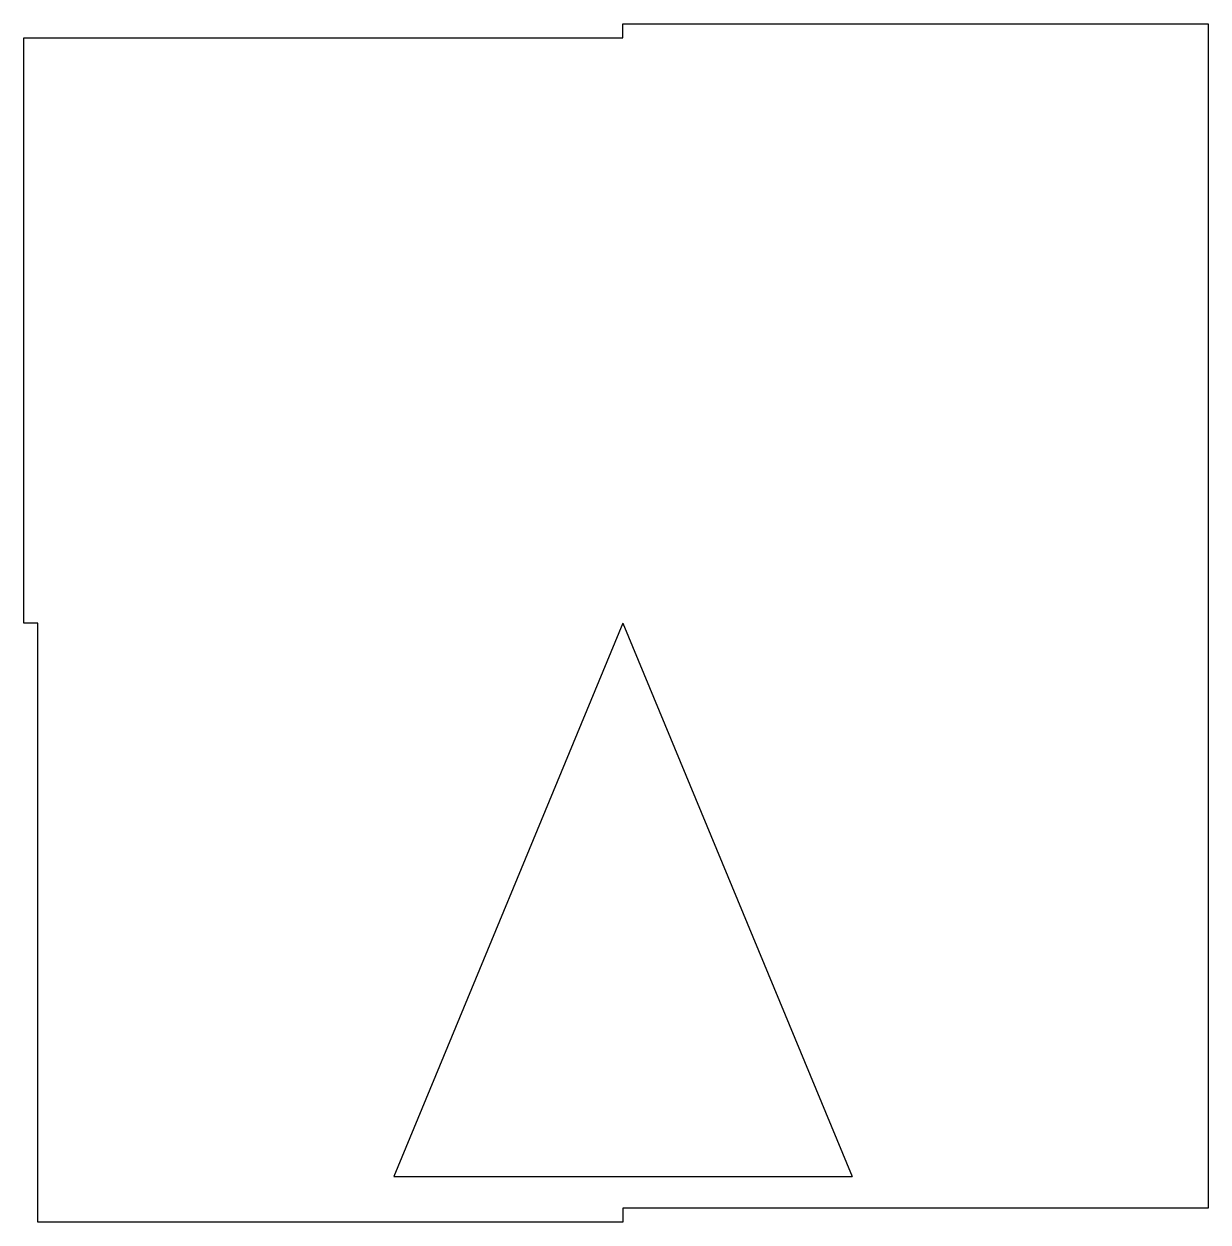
# Model space of a CAD drawing. Header units: millimetres. Extents: x -130 to 127, y -130 to 130.
import ezdxf

# ---------------------------------------------------------------- set-up
doc = ezdxf.new("R2010")
doc.units = ezdxf.units.MM
doc.layers.get('0').update_dxf_attribs({"linetype": 'CONTINUOUS'})

msp = doc.modelspace()

# ---------------------------------------------------------------- linework, layer by layer
for p, q in [((0, 0), (-49.75, -120.1)), ((0, 0), (49.75, -120.1)), ((-49.75, -120.1), (49.75, -120.1))]:
    msp.add_line(p, q)
msp.add_lwpolyline([(0, -130), (-127, -130), (-127, 0), (-130, 0), (-130, 127), (0, 127), (0, 130), (127, 130), (127, 0), (127, -127), (0, -127)], close=True)

doc.saveas('drawing.dxf')
